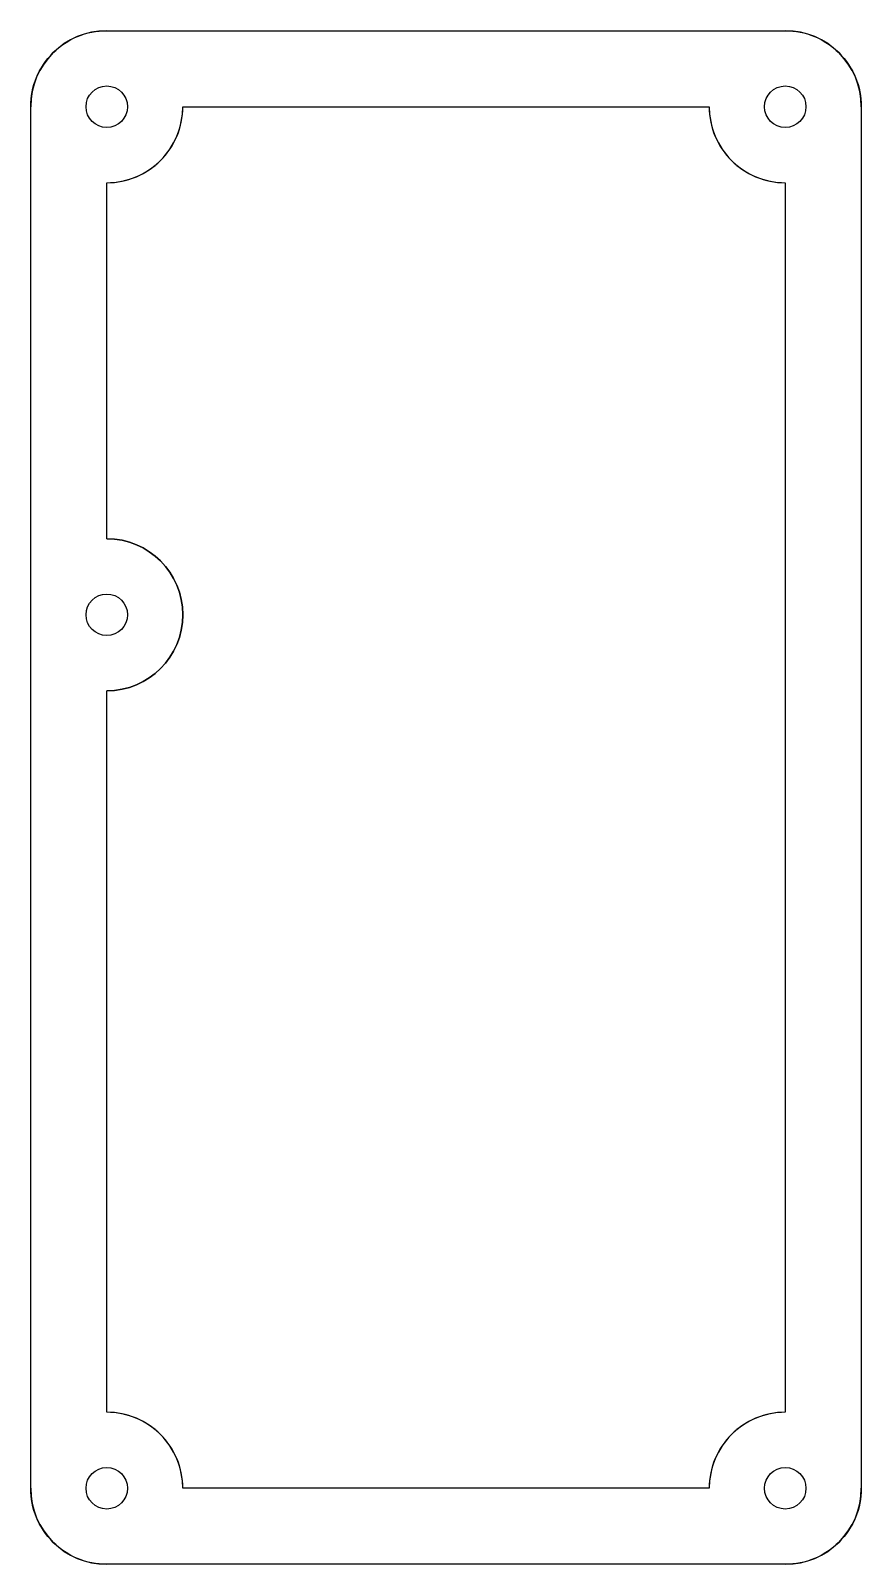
# Model space of a CAD drawing. Header units: millimetres. Extents: x -24 to 24, y -12.6 to 76.2.
import ezdxf

# ---------------------------------------------------------------- set-up
doc = ezdxf.new("R2010")
doc.units = ezdxf.units.MM
doc.layers.get('0').update_dxf_attribs({"linetype": 'CONTINUOUS'})

msp = doc.modelspace()

# ---------------------------------------------------------------- linework, layer by layer
for points in [[(-19.6, -12.55, -0.414214), (-24, -8.15), (-24, 71.8, -0.414214), (-19.6, 76.2), (19.65, 76.2, -0.414214), (24.05, 71.8), (24.05, -8.15, -0.414214), (19.65, -12.55)], [(15.25, 71.8, 0.414214), (19.65, 67.4), (19.65, -3.75, 0.414214), (15.25, -8.15), (-15.2, -8.15, 0.414214), (-19.6, -3.75), (-19.6, 38, 1), (-19.6, 46.8), (-19.6, 67.4, 0.414214), (-15.2, 71.8)]]:
    msp.add_lwpolyline(points, format="xyb", close=True)
for centre in [(-19.6, 71.8), (19.65, 71.8), (-19.6, 42.4), (-19.6, -8.15), (19.65, -8.15)]:
    msp.add_circle(centre, 1.2)
for centre, start, end in [((-19.6, 71.8), 90, 180), ((19.65, 71.8), 0, 90), ((-19.6, 71.8), -90, 0), ((19.65, 71.8), 180, 270), ((-19.6, -8.15), 0, 90), ((19.65, -8.15), 90, 180), ((-19.6, -8.15), 180, 270), ((19.65, -8.15), 270, 360)]:
    msp.add_arc(centre, 4.4, start, end)
at = {"extrusion": (0, 0, -1)}
msp.add_arc((19.6, 42.4), 4.4, 90, 270, dxfattribs=at)

doc.saveas('drawing.dxf')
